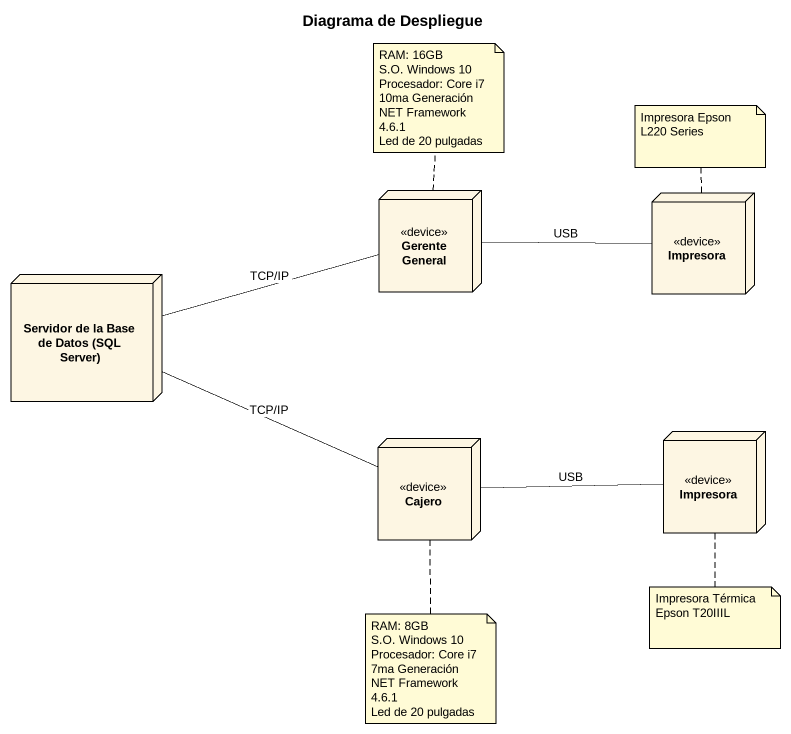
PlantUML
@startuml
title Diagrama de Despliegue
node "Gerente General" as Gerente_General <<device>>
node Impresora <<device>>
node "Servidor de la Base de Datos (SQL Server)" as Servidor_de_la_Base_de
node Cajero <<device>>
node "Impresora" as Impresora_2 <<device>>
Gerente_General -right- Impresora : USB
Servidor_de_la_Base_de -right- Gerente_General : TCP/IP
Servidor_de_la_Base_de -right- Cajero : TCP/IP
Cajero -right- Impresora_2 : USB
note top of Gerente_General
  RAM: 16GB
  S.O. Windows 10
  Procesador: Core i7 10ma Generación
  NET Framework 4.6.1
  Led de 20 pulgadas
end note
note top of Impresora : Impresora Epson L220 Series
note bottom of Cajero
  RAM: 8GB
  S.O. Windows 10
  Procesador: Core i7 7ma Generación
  NET Framework 4.6.1
  Led de 20 pulgadas
end note
note bottom of Impresora_2
  Impresora Térmica
  Epson T20IIIL
end note
@enduml
